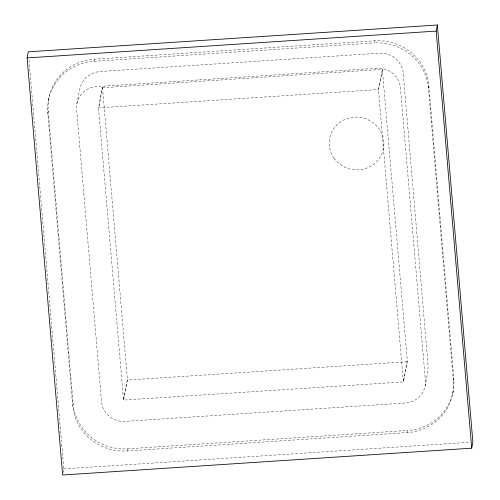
<?xml version="1.0" encoding="UTF-8"?>
<svg xmlns="http://www.w3.org/2000/svg" width="500" height="500" viewBox="0 0 500 500"><rect width="100%" height="100%" fill="white"/><g stroke="black" fill="none" stroke-linecap="round" stroke-linejoin="round"><path stroke-width="0.38" stroke-dasharray="2.5 1.88" d="M102.537 87.613L127.444 380.056L123.562 400.206L98.594 109.106L102.35 87.581L98.537 107.894L378.575 89.537L382.488 69.219L378.431 89.419L403.338 381.863L407.287 360.369L382.312 69.269M407.219 361.719L127.444 380.056M48.444 100.475L48.856 98.344M47.8 113.156L48.212 111.019A50.5 48.594 10.9 0 1 94.338 59.175L374.475 40.806A50.5 48.594 10.9 0 1 428.875 86.062L453.787 378.6L453.375 380.737A50.5 48.594 10.9 0 1 407.25 432.581L127.112 450.95A50.5 48.594 10.9 0 1 72.713 405.694L47.8 113.156A50.5 48.594 10.9 0 1 93.925 61.312L94.338 59.175M76.9 103.644C78.913 95.294 78.806 85.694 84.794 78.881C88.706 74.638 94.106 72.081 99.831 71.525L379.869 53.169C391.3 52.331 402.188 61.431 403.181 72.9L428.088 365.412L427.85 371.694L425.1 385.975M72.713 405.694L73.125 403.556L48.212 111.019M63.075 472.713L63.812 468.894L28.887 58.819M127.3 379.938L123.419 400.081L402.094 381.994L403.462 381.725L407.337 361.581M127.112 450.95L127.519 448.812A50.5 48.594 10.9 0 1 73.125 403.556M453.375 380.737L428.462 88.2A50.5 48.594 10.9 0 0 374.062 42.944L374.475 40.806M428.462 88.2L428.875 86.062M407.25 432.581L407.656 430.45A50.5 48.594 10.9 0 0 453.787 378.6M452.731 393.419L453.144 391.281M102.419 87.75L382.456 69.394M93.925 61.312L374.062 42.944M127.519 448.812L407.656 430.45M63.812 468.894L469.769 442.281M376.812 68.25L96.675 86.613A21.956 21.131 10.9 0 0 76.619 109.156L101.531 401.694A21.956 21.131 10.9 0 0 125.188 421.375L405.325 403.006A21.956 21.131 10.9 0 0 425.381 380.462L400.469 87.925A21.956 21.131 10.9 0 0 376.812 68.25M334.025 158.219A27.4 26.363 10.9 0 0 381.256 155.125A27.4 26.363 10.9 0 0 354.275 117.163A27.4 26.363 10.9 0 0 334.025 158.219"/><path stroke-width="0.75" d="M27.119 57.925L28.294 51.819L437.362 25L472.881 442.075L471.706 448.181L62.638 475L27.119 57.925L436.188 31.106L437.362 25M436.188 31.106L471.706 448.181"/></g></svg>
